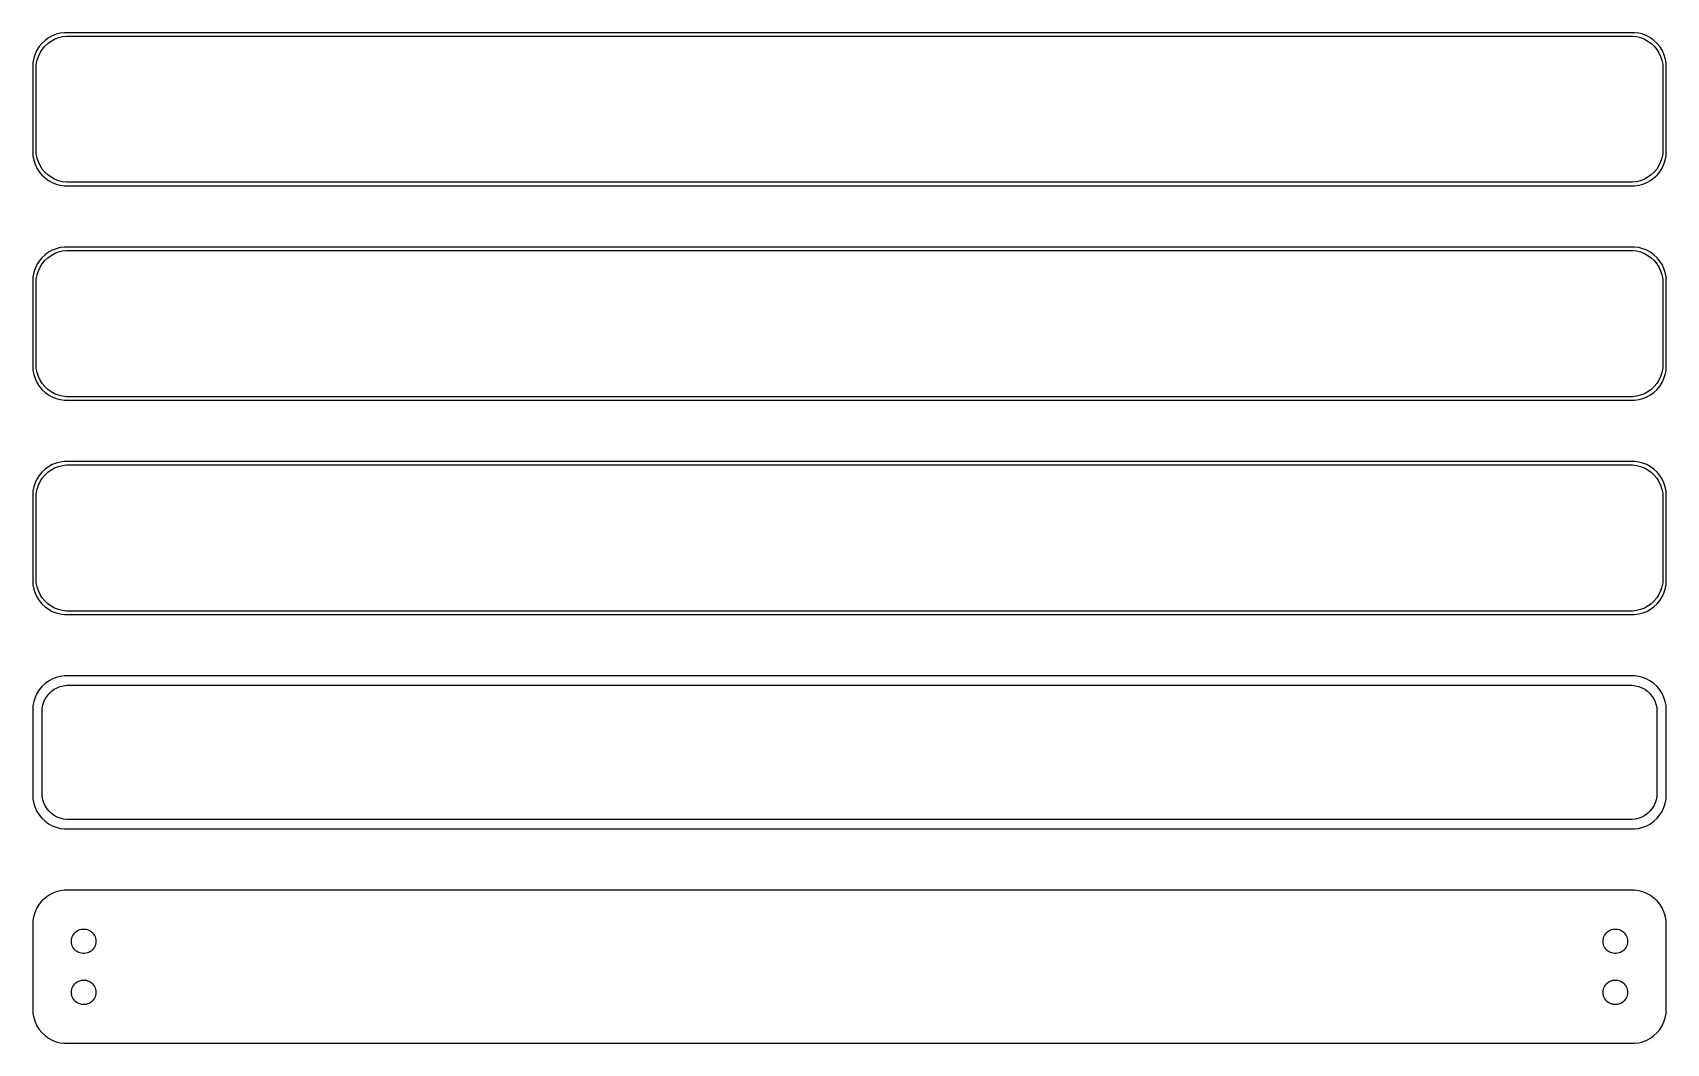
# Model space of a CAD drawing. Header units: metres. Extents: x -120 to 120, y 115 to 263.
import ezdxf

# ---------------------------------------------------------------- set-up
doc = ezdxf.new("R2010")
doc.units = ezdxf.units.M

msp = doc.modelspace()

# ---------------------------------------------------------------- linework, layer by layer
for p, q in [((-118.645, 261.673), (-119.045, 261.189)), ((-118.187, 262.103), (-118.645, 261.673)), ((-118.213, 261.252), (-117.778, 261.66)), ((-117.679, 262.472), (-118.187, 262.103)), ((-117.778, 261.66), (-117.295, 262.011)), ((-117.129, 262.774), (-117.679, 262.472)), ((-117.295, 262.011), (-116.772, 262.298)), ((-116.545, 263.005), (-117.129, 262.774)), ((-116.772, 262.298), (-116.218, 262.518)), ((-115.937, 263.161), (-116.545, 263.005)), ((-116.218, 262.518), (-115.64, 262.666)), ((-115.314, 263.24), (-115.937, 263.161)), ((-115.64, 262.666), (-115.048, 262.741)), ((115.314, 263.24), (-115.314, 263.24)), ((-115.048, 262.741), (115.048, 262.741)), ((115.048, 262.741), (115.64, 262.666)), ((115.937, 263.161), (115.314, 263.24)), ((115.64, 262.666), (116.218, 262.518)), ((116.545, 263.005), (115.937, 263.161)), ((116.218, 262.518), (116.772, 262.298)), ((117.129, 262.774), (116.545, 263.005)), ((116.772, 262.298), (117.295, 262.011)), ((117.679, 262.472), (117.129, 262.774)), ((117.295, 262.011), (117.778, 261.66)), ((118.187, 262.103), (117.679, 262.472)), ((117.778, 261.66), (118.213, 261.252)), ((118.645, 261.673), (118.187, 262.103)), ((119.045, 261.189), (118.645, 261.673)), ((-119.843, 259.493), (-119.961, 258.877)), ((-119.649, 260.091), (-119.843, 259.493)), ((-119.382, 260.659), (-119.649, 260.091)), ((-119.045, 261.189), (-119.382, 260.659)), ((-119.351, 259.181), (-119.166, 259.749)), ((-119.166, 259.749), (-118.912, 260.288)), ((-118.912, 260.288), (-118.593, 260.792)), ((-118.593, 260.792), (-118.213, 261.252)), ((118.213, 261.252), (118.593, 260.792)), ((118.593, 260.792), (118.912, 260.288)), ((118.912, 260.288), (119.166, 259.749)), ((119.382, 260.659), (119.045, 261.189)), ((119.166, 259.749), (119.351, 259.181)), ((119.649, 260.091), (119.382, 260.659)), ((119.843, 259.493), (119.649, 260.091)), ((119.961, 258.877), (119.843, 259.493)), ((-119.961, 258.877), (-120, 258.25)), ((-120, 258.25), (-120, 245.75)), ((-119.5, 258), (-119.463, 258.595)), ((-119.5, 246), (-119.5, 258)), ((-119.463, 258.595), (-119.351, 259.181)), ((119.351, 259.181), (119.463, 258.595)), ((119.463, 258.595), (119.5, 258)), ((119.5, 258), (119.5, 246)), ((120, 258.25), (119.961, 258.877)), ((120, 245.75), (120, 258.25)), ((-120, 245.75), (-119.961, 245.123)), ((-119.961, 245.123), (-119.843, 244.507)), ((-119.463, 245.405), (-119.5, 246)), ((-119.351, 244.819), (-119.463, 245.405)), ((-119.166, 244.251), (-119.351, 244.819)), ((119.351, 244.819), (119.166, 244.251)), ((119.463, 245.405), (119.351, 244.819)), ((119.5, 246), (119.463, 245.405)), ((119.843, 244.507), (119.961, 245.123)), ((119.961, 245.123), (120, 245.75)), ((-119.843, 244.507), (-119.649, 243.909)), ((-119.649, 243.909), (-119.382, 243.341)), ((-119.382, 243.341), (-119.045, 242.811)), ((-118.912, 243.712), (-119.166, 244.251)), ((-119.045, 242.811), (-118.645, 242.327)), ((-118.593, 243.208), (-118.912, 243.712)), ((-118.213, 242.748), (-118.593, 243.208)), ((-117.778, 242.34), (-118.213, 242.748)), ((118.213, 242.748), (117.778, 242.34)), ((118.593, 243.208), (118.213, 242.748)), ((118.912, 243.712), (118.593, 243.208)), ((118.645, 242.327), (119.045, 242.811)), ((119.166, 244.251), (118.912, 243.712)), ((119.045, 242.811), (119.382, 243.341)), ((119.382, 243.341), (119.649, 243.909)), ((119.649, 243.909), (119.843, 244.507)), ((-118.645, 242.327), (-118.187, 241.897)), ((-118.187, 241.897), (-117.679, 241.528)), ((-117.295, 241.989), (-117.778, 242.34)), ((-117.679, 241.528), (-117.129, 241.226)), ((-116.772, 241.702), (-117.295, 241.989)), ((-117.129, 241.226), (-116.545, 240.995)), ((-116.218, 241.482), (-116.772, 241.702)), ((-116.545, 240.995), (-115.937, 240.839)), ((-115.64, 241.334), (-116.218, 241.482)), ((-115.937, 240.839), (-115.314, 240.76)), ((-115.048, 241.259), (-115.64, 241.334)), ((-115.314, 240.76), (115.314, 240.76)), ((115.048, 241.259), (-115.048, 241.259)), ((115.64, 241.334), (115.048, 241.259)), ((115.314, 240.76), (115.937, 240.839)), ((116.218, 241.482), (115.64, 241.334)), ((115.937, 240.839), (116.545, 240.995)), ((116.772, 241.702), (116.218, 241.482)), ((116.545, 240.995), (117.129, 241.226)), ((117.295, 241.989), (116.772, 241.702)), ((117.129, 241.226), (117.679, 241.528)), ((117.778, 242.34), (117.295, 241.989)), ((117.679, 241.528), (118.187, 241.897)), ((118.187, 241.897), (118.645, 242.327)), ((-118.187, 230.603), (-118.645, 230.173)), ((-117.679, 230.972), (-118.187, 230.603)), ((-117.778, 230.16), (-117.295, 230.511)), ((-117.129, 231.274), (-117.679, 230.972)), ((-117.295, 230.511), (-116.772, 230.798)), ((-116.545, 231.505), (-117.129, 231.274)), ((-116.772, 230.798), (-116.218, 231.018)), ((-115.937, 231.661), (-116.545, 231.505)), ((-116.218, 231.018), (-115.64, 231.166)), ((-115.314, 231.74), (-115.937, 231.661)), ((-115.64, 231.166), (-115.048, 231.241)), ((115.314, 231.74), (-115.314, 231.74)), ((-115.048, 231.241), (115.048, 231.241)), ((115.048, 231.241), (115.64, 231.166)), ((115.937, 231.661), (115.314, 231.74)), ((115.64, 231.166), (116.218, 231.018)), ((116.545, 231.505), (115.937, 231.661)), ((116.218, 231.018), (116.772, 230.798)), ((117.129, 231.274), (116.545, 231.505)), ((116.772, 230.798), (117.295, 230.511)), ((117.679, 230.972), (117.129, 231.274)), ((117.295, 230.511), (117.778, 230.16)), ((118.187, 230.603), (117.679, 230.972)), ((118.645, 230.173), (118.187, 230.603)), ((-119.649, 228.591), (-119.843, 227.993)), ((-119.382, 229.159), (-119.649, 228.591)), ((-119.045, 229.689), (-119.382, 229.159)), ((-119.351, 227.681), (-119.166, 228.249)), ((-119.166, 228.249), (-118.912, 228.788)), ((-118.645, 230.173), (-119.045, 229.689)), ((-118.912, 228.788), (-118.593, 229.292)), ((-118.593, 229.292), (-118.213, 229.752)), ((-118.213, 229.752), (-117.778, 230.16)), ((117.778, 230.16), (118.213, 229.752)), ((118.213, 229.752), (118.593, 229.292)), ((118.593, 229.292), (118.912, 228.788)), ((119.045, 229.689), (118.645, 230.173)), ((118.912, 228.788), (119.166, 228.249)), ((119.382, 229.159), (119.045, 229.689)), ((119.166, 228.249), (119.351, 227.681)), ((119.649, 228.591), (119.382, 229.159)), ((119.843, 227.993), (119.649, 228.591)), ((-119.961, 227.377), (-120, 226.75)), ((-120, 226.75), (-120, 214.25)), ((-119.843, 227.993), (-119.961, 227.377)), ((-119.5, 226.5), (-119.463, 227.095)), ((-119.5, 214.5), (-119.5, 226.5)), ((-119.463, 227.095), (-119.351, 227.681)), ((119.351, 227.681), (119.463, 227.095)), ((119.463, 227.095), (119.5, 226.5)), ((119.5, 226.5), (119.5, 214.5)), ((119.961, 227.377), (119.843, 227.993)), ((120, 226.75), (119.961, 227.377)), ((120, 214.25), (120, 226.75)), ((-120, 214.25), (-119.961, 213.623)), ((-119.961, 213.623), (-119.843, 213.007)), ((-119.463, 213.905), (-119.5, 214.5)), ((-119.351, 213.319), (-119.463, 213.905)), ((119.463, 213.905), (119.351, 213.319)), ((119.5, 214.5), (119.463, 213.905)), ((119.843, 213.007), (119.961, 213.623)), ((119.961, 213.623), (120, 214.25)), ((-119.843, 213.007), (-119.649, 212.409)), ((-119.649, 212.409), (-119.382, 211.841)), ((-119.382, 211.841), (-119.045, 211.311)), ((-119.166, 212.751), (-119.351, 213.319)), ((-118.912, 212.212), (-119.166, 212.751)), ((-119.045, 211.311), (-118.645, 210.827)), ((-118.593, 211.708), (-118.912, 212.212)), ((-118.213, 211.248), (-118.593, 211.708)), ((-117.778, 210.84), (-118.213, 211.248)), ((118.213, 211.248), (117.778, 210.84)), ((118.593, 211.708), (118.213, 211.248)), ((118.912, 212.212), (118.593, 211.708)), ((118.645, 210.827), (119.045, 211.311)), ((119.166, 212.751), (118.912, 212.212)), ((119.045, 211.311), (119.382, 211.841)), ((119.351, 213.319), (119.166, 212.751)), ((119.382, 211.841), (119.649, 212.409)), ((119.649, 212.409), (119.843, 213.007)), ((-118.645, 210.827), (-118.187, 210.397)), ((-118.187, 210.397), (-117.679, 210.028)), ((-117.295, 210.489), (-117.778, 210.84)), ((-117.679, 210.028), (-117.129, 209.726)), ((-116.772, 210.202), (-117.295, 210.489)), ((-117.129, 209.726), (-116.545, 209.495)), ((-116.218, 209.982), (-116.772, 210.202)), ((-116.545, 209.495), (-115.937, 209.339)), ((-115.64, 209.834), (-116.218, 209.982)), ((-115.937, 209.339), (-115.314, 209.26)), ((-115.048, 209.759), (-115.64, 209.834)), ((-115.314, 209.26), (115.314, 209.26)), ((115.048, 209.759), (-115.048, 209.759)), ((115.64, 209.834), (115.048, 209.759)), ((115.314, 209.26), (115.937, 209.339)), ((116.218, 209.982), (115.64, 209.834)), ((115.937, 209.339), (116.545, 209.495)), ((116.772, 210.202), (116.218, 209.982)), ((116.545, 209.495), (117.129, 209.726)), ((117.295, 210.489), (116.772, 210.202)), ((117.129, 209.726), (117.679, 210.028)), ((117.778, 210.84), (117.295, 210.489)), ((117.679, 210.028), (118.187, 210.397)), ((118.187, 210.397), (118.645, 210.827)), ((-117.679, 199.472), (-118.187, 199.103)), ((-117.129, 199.774), (-117.679, 199.472)), ((-117.295, 199.011), (-116.772, 199.298)), ((-116.545, 200.005), (-117.129, 199.774)), ((-116.772, 199.298), (-116.218, 199.518)), ((-115.937, 200.161), (-116.545, 200.005)), ((-116.218, 199.518), (-115.64, 199.666)), ((-115.314, 200.24), (-115.937, 200.161)), ((-115.64, 199.666), (-115.048, 199.741)), ((115.314, 200.24), (-115.314, 200.24)), ((-115.048, 199.741), (115.048, 199.741)), ((115.048, 199.741), (115.64, 199.666)), ((115.937, 200.161), (115.314, 200.24)), ((115.64, 199.666), (116.218, 199.518)), ((116.545, 200.005), (115.937, 200.161)), ((116.218, 199.518), (116.772, 199.298)), ((117.129, 199.774), (116.545, 200.005)), ((116.772, 199.298), (117.295, 199.011)), ((117.679, 199.472), (117.129, 199.774)), ((118.187, 199.103), (117.679, 199.472)), ((-119.649, 197.091), (-119.843, 196.493)), ((-119.382, 197.659), (-119.649, 197.091)), ((-119.045, 198.189), (-119.382, 197.659)), ((-119.166, 196.749), (-118.912, 197.288)), ((-118.645, 198.673), (-119.045, 198.189)), ((-118.912, 197.288), (-118.593, 197.792)), ((-118.187, 199.103), (-118.645, 198.673)), ((-118.593, 197.792), (-118.213, 198.252)), ((-118.213, 198.252), (-117.778, 198.66)), ((-117.778, 198.66), (-117.295, 199.011)), ((117.295, 199.011), (117.778, 198.66)), ((117.778, 198.66), (118.213, 198.252)), ((118.645, 198.673), (118.187, 199.103)), ((118.213, 198.252), (118.593, 197.792)), ((118.593, 197.792), (118.912, 197.288)), ((119.045, 198.189), (118.645, 198.673)), ((118.912, 197.288), (119.166, 196.749)), ((119.382, 197.659), (119.045, 198.189)), ((119.649, 197.091), (119.382, 197.659)), ((119.843, 196.493), (119.649, 197.091)), ((-119.961, 195.877), (-120, 195.25)), ((-120, 195.25), (-120, 182.75)), ((-119.843, 196.493), (-119.961, 195.877)), ((-119.5, 195), (-119.463, 195.595)), ((-119.5, 183), (-119.5, 195)), ((-119.463, 195.595), (-119.351, 196.181)), ((-119.351, 196.181), (-119.166, 196.749)), ((119.166, 196.749), (119.351, 196.181)), ((119.351, 196.181), (119.463, 195.595)), ((119.463, 195.595), (119.5, 195)), ((119.5, 195), (119.5, 183)), ((119.961, 195.877), (119.843, 196.493)), ((120, 195.25), (119.961, 195.877)), ((120, 182.75), (120, 195.25)), ((-120, 182.75), (-119.961, 182.123)), ((-119.463, 182.405), (-119.5, 183)), ((-119.351, 181.819), (-119.463, 182.405)), ((119.463, 182.405), (119.351, 181.819)), ((119.5, 183), (119.463, 182.405)), ((119.961, 182.123), (120, 182.75)), ((-119.961, 182.123), (-119.843, 181.507)), ((-119.843, 181.507), (-119.649, 180.909)), ((-119.649, 180.909), (-119.382, 180.341)), ((-119.382, 180.341), (-119.045, 179.811)), ((-119.166, 181.251), (-119.351, 181.819)), ((-118.912, 180.712), (-119.166, 181.251)), ((-118.593, 180.208), (-118.912, 180.712)), ((-118.213, 179.748), (-118.593, 180.208)), ((118.593, 180.208), (118.213, 179.748)), ((118.912, 180.712), (118.593, 180.208)), ((119.166, 181.251), (118.912, 180.712)), ((119.045, 179.811), (119.382, 180.341)), ((119.351, 181.819), (119.166, 181.251)), ((119.382, 180.341), (119.649, 180.909)), ((119.649, 180.909), (119.843, 181.507)), ((119.843, 181.507), (119.961, 182.123)), ((-119.045, 179.811), (-118.645, 179.327)), ((-118.645, 179.327), (-118.187, 178.897)), ((-117.778, 179.34), (-118.213, 179.748)), ((-118.187, 178.897), (-117.679, 178.528)), ((-117.295, 178.989), (-117.778, 179.34)), ((-117.679, 178.528), (-117.129, 178.226)), ((-116.772, 178.702), (-117.295, 178.989)), ((-117.129, 178.226), (-116.545, 177.995)), ((-116.218, 178.482), (-116.772, 178.702)), ((-116.545, 177.995), (-115.937, 177.839)), ((-115.64, 178.334), (-116.218, 178.482)), ((-115.937, 177.839), (-115.314, 177.76)), ((-115.048, 178.259), (-115.64, 178.334)), ((-115.314, 177.76), (115.314, 177.76)), ((115.048, 178.259), (-115.048, 178.259)), ((115.64, 178.334), (115.048, 178.259)), ((115.314, 177.76), (115.937, 177.839)), ((116.218, 178.482), (115.64, 178.334)), ((115.937, 177.839), (116.545, 177.995)), ((116.772, 178.702), (116.218, 178.482)), ((116.545, 177.995), (117.129, 178.226)), ((117.295, 178.989), (116.772, 178.702)), ((117.129, 178.226), (117.679, 178.528)), ((117.778, 179.34), (117.295, 178.989)), ((117.679, 178.528), (118.187, 178.897)), ((118.213, 179.748), (117.778, 179.34)), ((118.187, 178.897), (118.645, 179.327)), ((118.645, 179.327), (119.045, 179.811)), ((-117.129, 168.274), (-117.679, 167.972)), ((-116.545, 168.505), (-117.129, 168.274)), ((-115.937, 168.661), (-116.545, 168.505)), ((-115.314, 168.74), (-115.937, 168.661)), ((115.314, 168.74), (-115.314, 168.74)), ((115.937, 168.661), (115.314, 168.74)), ((116.545, 168.505), (115.937, 168.661)), ((117.129, 168.274), (116.545, 168.505)), ((117.679, 167.972), (117.129, 168.274)), ((-119.382, 166.159), (-119.649, 165.591)), ((-119.045, 166.689), (-119.382, 166.159)), ((-118.645, 167.173), (-119.045, 166.689)), ((-118.187, 167.603), (-118.645, 167.173)), ((-117.679, 167.972), (-118.187, 167.603)), ((-118.141, 165.364), (-117.88, 165.774)), ((-117.88, 165.774), (-117.571, 166.149)), ((-117.571, 166.149), (-117.216, 166.481)), ((-117.216, 166.481), (-116.823, 166.767)), ((-116.823, 166.767), (-116.398, 167.001)), ((-116.398, 167.001), (-115.946, 167.18)), ((-115.946, 167.18), (-115.475, 167.301)), ((-115.475, 167.301), (-114.993, 167.362)), ((-114.993, 167.362), (114.993, 167.362)), ((114.993, 167.362), (115.475, 167.301)), ((115.475, 167.301), (115.946, 167.18)), ((115.946, 167.18), (116.398, 167.001)), ((116.398, 167.001), (116.823, 166.767)), ((116.823, 166.767), (117.216, 166.481)), ((117.216, 166.481), (117.571, 166.149)), ((117.571, 166.149), (117.88, 165.774)), ((118.187, 167.603), (117.679, 167.972)), ((117.88, 165.774), (118.141, 165.364)), ((118.645, 167.173), (118.187, 167.603)), ((119.045, 166.689), (118.645, 167.173)), ((119.382, 166.159), (119.045, 166.689)), ((119.649, 165.591), (119.382, 166.159)), ((-119.961, 164.377), (-120, 163.75)), ((-120, 163.75), (-120, 151.25)), ((-119.843, 164.993), (-119.961, 164.377)), ((-119.649, 165.591), (-119.843, 164.993)), ((-118.619, 163.5), (-118.589, 163.985)), ((-118.619, 151.5), (-118.619, 163.5)), ((-118.589, 163.985), (-118.498, 164.462)), ((-118.498, 164.462), (-118.348, 164.924)), ((-118.348, 164.924), (-118.141, 165.364)), ((118.141, 165.364), (118.348, 164.924)), ((118.348, 164.924), (118.498, 164.462)), ((118.498, 164.462), (118.589, 163.985)), ((118.589, 163.985), (118.619, 163.5)), ((118.619, 163.5), (118.619, 151.5)), ((119.843, 164.993), (119.649, 165.591)), ((119.961, 164.377), (119.843, 164.993)), ((120, 163.75), (119.961, 164.377)), ((120, 151.25), (120, 163.75)), ((-120, 151.25), (-119.961, 150.623)), ((-118.589, 151.015), (-118.619, 151.5)), ((118.619, 151.5), (118.589, 151.015)), ((119.961, 150.623), (120, 151.25)), ((-119.961, 150.623), (-119.843, 150.007)), ((-119.843, 150.007), (-119.649, 149.409)), ((-119.649, 149.409), (-119.382, 148.841)), ((-119.382, 148.841), (-119.045, 148.311)), ((-118.498, 150.538), (-118.589, 151.015)), ((-118.348, 150.076), (-118.498, 150.538)), ((-118.141, 149.636), (-118.348, 150.076)), ((-117.88, 149.226), (-118.141, 149.636)), ((-117.571, 148.851), (-117.88, 149.226)), ((-117.216, 148.519), (-117.571, 148.851)), ((117.571, 148.851), (117.216, 148.519)), ((117.88, 149.226), (117.571, 148.851)), ((118.141, 149.636), (117.88, 149.226)), ((118.348, 150.076), (118.141, 149.636)), ((118.498, 150.538), (118.348, 150.076)), ((118.589, 151.015), (118.498, 150.538)), ((119.045, 148.311), (119.382, 148.841)), ((119.382, 148.841), (119.649, 149.409)), ((119.649, 149.409), (119.843, 150.007)), ((119.843, 150.007), (119.961, 150.623)), ((-119.045, 148.311), (-118.645, 147.827)), ((-118.645, 147.827), (-118.187, 147.397)), ((-118.187, 147.397), (-117.679, 147.028)), ((-117.679, 147.028), (-117.129, 146.726)), ((-116.823, 148.233), (-117.216, 148.519)), ((-117.129, 146.726), (-116.545, 146.495)), ((-116.398, 147.999), (-116.823, 148.233)), ((-116.545, 146.495), (-115.937, 146.339)), ((-115.946, 147.82), (-116.398, 147.999)), ((-115.475, 147.699), (-115.946, 147.82)), ((-114.993, 147.638), (-115.475, 147.699)), ((114.993, 147.638), (-114.993, 147.638)), ((115.475, 147.699), (114.993, 147.638)), ((115.946, 147.82), (115.475, 147.699)), ((115.937, 146.339), (116.545, 146.495)), ((116.398, 147.999), (115.946, 147.82)), ((116.823, 148.233), (116.398, 147.999)), ((116.545, 146.495), (117.129, 146.726)), ((117.216, 148.519), (116.823, 148.233)), ((117.129, 146.726), (117.679, 147.028)), ((117.679, 147.028), (118.187, 147.397)), ((118.187, 147.397), (118.645, 147.827)), ((118.645, 147.827), (119.045, 148.311)), ((-115.937, 146.339), (-115.314, 146.26)), ((-115.314, 146.26), (115.314, 146.26)), ((115.314, 146.26), (115.937, 146.339)), ((-116.545, 137.005), (-117.129, 136.774)), ((-115.937, 137.161), (-116.545, 137.005)), ((-115.314, 137.24), (-115.937, 137.161)), ((115.314, 137.24), (-115.314, 137.24)), ((115.937, 137.161), (115.314, 137.24)), ((116.545, 137.005), (115.937, 137.161)), ((117.129, 136.774), (116.545, 137.005)), ((-119.382, 134.659), (-119.649, 134.091)), ((-119.045, 135.189), (-119.382, 134.659)), ((-118.645, 135.673), (-119.045, 135.189)), ((-118.187, 136.103), (-118.645, 135.673)), ((-117.679, 136.472), (-118.187, 136.103)), ((-117.129, 136.774), (-117.679, 136.472)), ((117.679, 136.472), (117.129, 136.774)), ((118.187, 136.103), (117.679, 136.472)), ((118.645, 135.673), (118.187, 136.103)), ((119.045, 135.189), (118.645, 135.673)), ((119.382, 134.659), (119.045, 135.189)), ((119.649, 134.091), (119.382, 134.659)), ((-119.961, 132.877), (-120, 132.25)), ((-120, 132.25), (-120, 119.75)), ((-119.843, 133.493), (-119.961, 132.877)), ((-119.649, 134.091), (-119.843, 133.493)), ((119.843, 133.493), (119.649, 134.091)), ((119.961, 132.877), (119.843, 133.493)), ((120, 132.25), (119.961, 132.877)), ((120, 119.75), (120, 132.25)), ((-114.3, 129.75), (-114.286, 129.976)), ((-114.286, 129.524), (-114.3, 129.75)), ((-114.286, 129.976), (-114.243, 130.198)), ((-114.243, 130.198), (-114.174, 130.413)), ((-114.174, 130.413), (-114.077, 130.617)), ((-114.077, 130.617), (-113.956, 130.808)), ((-113.956, 130.808), (-113.812, 130.982)), ((-113.812, 130.982), (-113.647, 131.137)), ((-113.647, 131.137), (-113.464, 131.27)), ((-113.464, 131.27), (-113.266, 131.379)), ((-113.266, 131.379), (-113.056, 131.462)), ((-113.056, 131.462), (-112.837, 131.518)), ((-112.837, 131.518), (-112.613, 131.546)), ((-112.613, 131.546), (-112.387, 131.546)), ((-112.387, 131.546), (-112.163, 131.518)), ((-112.163, 131.518), (-111.944, 131.462)), ((-111.944, 131.462), (-111.734, 131.379)), ((-111.734, 131.379), (-111.536, 131.27)), ((-111.536, 131.27), (-111.353, 131.137)), ((-111.353, 131.137), (-111.188, 130.982)), ((-111.188, 130.982), (-111.044, 130.808)), ((-111.044, 130.808), (-110.923, 130.617)), ((-110.923, 130.617), (-110.826, 130.413)), ((-110.826, 130.413), (-110.757, 130.198)), ((-110.757, 130.198), (-110.714, 129.976)), ((-110.714, 129.976), (-110.7, 129.75)), ((-110.7, 129.75), (-110.714, 129.524)), ((110.7, 129.75), (110.714, 129.976)), ((110.714, 129.524), (110.7, 129.75)), ((110.714, 129.976), (110.757, 130.198)), ((110.757, 130.198), (110.826, 130.413)), ((110.826, 130.413), (110.923, 130.617)), ((110.923, 130.617), (111.044, 130.808)), ((111.044, 130.808), (111.188, 130.982)), ((111.188, 130.982), (111.353, 131.137)), ((111.353, 131.137), (111.536, 131.27)), ((111.536, 131.27), (111.734, 131.379)), ((111.734, 131.379), (111.944, 131.462)), ((111.944, 131.462), (112.163, 131.518)), ((112.163, 131.518), (112.387, 131.546)), ((112.387, 131.546), (112.613, 131.546)), ((112.613, 131.546), (112.837, 131.518)), ((112.837, 131.518), (113.056, 131.462)), ((113.056, 131.462), (113.266, 131.379)), ((113.266, 131.379), (113.464, 131.27)), ((113.464, 131.27), (113.647, 131.137)), ((113.647, 131.137), (113.812, 130.982)), ((113.812, 130.982), (113.956, 130.808)), ((113.956, 130.808), (114.077, 130.617)), ((114.077, 130.617), (114.174, 130.413)), ((114.174, 130.413), (114.243, 130.198)), ((114.243, 130.198), (114.286, 129.976)), ((114.286, 129.976), (114.3, 129.75)), ((114.3, 129.75), (114.286, 129.524)), ((-114.243, 129.302), (-114.286, 129.524)), ((-114.174, 129.087), (-114.243, 129.302)), ((-114.077, 128.883), (-114.174, 129.087)), ((-113.956, 128.692), (-114.077, 128.883)), ((-113.812, 128.518), (-113.956, 128.692)), ((-113.647, 128.363), (-113.812, 128.518)), ((-113.464, 128.23), (-113.647, 128.363)), ((-113.266, 128.121), (-113.464, 128.23)), ((-113.056, 128.038), (-113.266, 128.121)), ((-112.837, 127.982), (-113.056, 128.038)), ((-112.613, 127.954), (-112.837, 127.982)), ((-112.387, 127.954), (-112.613, 127.954)), ((-112.163, 127.982), (-112.387, 127.954)), ((-111.944, 128.038), (-112.163, 127.982)), ((-111.734, 128.121), (-111.944, 128.038)), ((-111.536, 128.23), (-111.734, 128.121)), ((-111.353, 128.363), (-111.536, 128.23)), ((-111.188, 128.518), (-111.353, 128.363)), ((-111.044, 128.692), (-111.188, 128.518)), ((-110.923, 128.883), (-111.044, 128.692)), ((-110.826, 129.087), (-110.923, 128.883)), ((-110.757, 129.302), (-110.826, 129.087)), ((-110.714, 129.524), (-110.757, 129.302)), ((110.757, 129.302), (110.714, 129.524)), ((110.826, 129.087), (110.757, 129.302)), ((110.923, 128.883), (110.826, 129.087)), ((111.044, 128.692), (110.923, 128.883)), ((111.188, 128.518), (111.044, 128.692)), ((111.353, 128.363), (111.188, 128.518)), ((111.536, 128.23), (111.353, 128.363)), ((111.734, 128.121), (111.536, 128.23)), ((111.944, 128.038), (111.734, 128.121)), ((112.163, 127.982), (111.944, 128.038)), ((112.387, 127.954), (112.163, 127.982)), ((112.613, 127.954), (112.387, 127.954)), ((112.837, 127.982), (112.613, 127.954)), ((113.056, 128.038), (112.837, 127.982)), ((113.266, 128.121), (113.056, 128.038)), ((113.464, 128.23), (113.266, 128.121)), ((113.647, 128.363), (113.464, 128.23)), ((113.812, 128.518), (113.647, 128.363)), ((113.956, 128.692), (113.812, 128.518)), ((114.077, 128.883), (113.956, 128.692)), ((114.174, 129.087), (114.077, 128.883)), ((114.243, 129.302), (114.174, 129.087)), ((114.286, 129.524), (114.243, 129.302)), ((-114.3, 122.25), (-114.286, 122.476)), ((-114.286, 122.476), (-114.243, 122.698)), ((-114.243, 122.698), (-114.174, 122.913)), ((-114.174, 122.913), (-114.077, 123.117)), ((-114.077, 123.117), (-113.956, 123.308)), ((-113.956, 123.308), (-113.812, 123.482)), ((-113.812, 123.482), (-113.647, 123.637)), ((-113.647, 123.637), (-113.464, 123.77)), ((-113.464, 123.77), (-113.266, 123.879)), ((-113.266, 123.879), (-113.056, 123.962)), ((-113.056, 123.962), (-112.837, 124.018)), ((-112.837, 124.018), (-112.613, 124.046)), ((-112.613, 124.046), (-112.387, 124.046)), ((-112.387, 124.046), (-112.163, 124.018)), ((-112.163, 124.018), (-111.944, 123.962)), ((-111.944, 123.962), (-111.734, 123.879)), ((-111.734, 123.879), (-111.536, 123.77)), ((-111.536, 123.77), (-111.353, 123.637)), ((-111.353, 123.637), (-111.188, 123.482)), ((-111.188, 123.482), (-111.044, 123.308)), ((-111.044, 123.308), (-110.923, 123.117)), ((-110.923, 123.117), (-110.826, 122.913)), ((-110.826, 122.913), (-110.757, 122.698)), ((-110.757, 122.698), (-110.714, 122.476)), ((-110.714, 122.476), (-110.7, 122.25)), ((110.7, 122.25), (110.714, 122.476)), ((110.714, 122.476), (110.757, 122.698)), ((110.757, 122.698), (110.826, 122.913)), ((110.826, 122.913), (110.923, 123.117)), ((110.923, 123.117), (111.044, 123.308)), ((111.044, 123.308), (111.188, 123.482)), ((111.188, 123.482), (111.353, 123.637)), ((111.353, 123.637), (111.536, 123.77)), ((111.536, 123.77), (111.734, 123.879)), ((111.734, 123.879), (111.944, 123.962)), ((111.944, 123.962), (112.163, 124.018)), ((112.163, 124.018), (112.387, 124.046)), ((112.387, 124.046), (112.613, 124.046)), ((112.613, 124.046), (112.837, 124.018)), ((112.837, 124.018), (113.056, 123.962)), ((113.056, 123.962), (113.266, 123.879)), ((113.266, 123.879), (113.464, 123.77)), ((113.464, 123.77), (113.647, 123.637)), ((113.647, 123.637), (113.812, 123.482)), ((113.812, 123.482), (113.956, 123.308)), ((113.956, 123.308), (114.077, 123.117)), ((114.077, 123.117), (114.174, 122.913)), ((114.174, 122.913), (114.243, 122.698)), ((114.243, 122.698), (114.286, 122.476)), ((114.286, 122.476), (114.3, 122.25)), ((-114.286, 122.024), (-114.3, 122.25)), ((-114.243, 121.802), (-114.286, 122.024)), ((-114.174, 121.587), (-114.243, 121.802)), ((-114.077, 121.383), (-114.174, 121.587)), ((-113.956, 121.192), (-114.077, 121.383)), ((-113.812, 121.018), (-113.956, 121.192)), ((-113.647, 120.863), (-113.812, 121.018)), ((-113.464, 120.73), (-113.647, 120.863)), ((-113.266, 120.621), (-113.464, 120.73)), ((-113.056, 120.538), (-113.266, 120.621)), ((-112.837, 120.482), (-113.056, 120.538)), ((-112.613, 120.454), (-112.837, 120.482)), ((-112.387, 120.454), (-112.613, 120.454)), ((-112.163, 120.482), (-112.387, 120.454)), ((-111.944, 120.538), (-112.163, 120.482)), ((-111.734, 120.621), (-111.944, 120.538)), ((-111.536, 120.73), (-111.734, 120.621)), ((-111.353, 120.863), (-111.536, 120.73)), ((-111.188, 121.018), (-111.353, 120.863)), ((-111.044, 121.192), (-111.188, 121.018)), ((-110.923, 121.383), (-111.044, 121.192)), ((-110.826, 121.587), (-110.923, 121.383)), ((-110.757, 121.802), (-110.826, 121.587)), ((-110.714, 122.024), (-110.757, 121.802)), ((-110.7, 122.25), (-110.714, 122.024)), ((110.714, 122.024), (110.7, 122.25)), ((110.757, 121.802), (110.714, 122.024)), ((110.826, 121.587), (110.757, 121.802)), ((110.923, 121.383), (110.826, 121.587)), ((111.044, 121.192), (110.923, 121.383)), ((111.188, 121.018), (111.044, 121.192)), ((111.353, 120.863), (111.188, 121.018)), ((111.536, 120.73), (111.353, 120.863)), ((111.734, 120.621), (111.536, 120.73)), ((111.944, 120.538), (111.734, 120.621)), ((112.163, 120.482), (111.944, 120.538)), ((112.387, 120.454), (112.163, 120.482)), ((112.613, 120.454), (112.387, 120.454)), ((112.837, 120.482), (112.613, 120.454)), ((113.056, 120.538), (112.837, 120.482)), ((113.266, 120.621), (113.056, 120.538)), ((113.464, 120.73), (113.266, 120.621)), ((113.647, 120.863), (113.464, 120.73)), ((113.812, 121.018), (113.647, 120.863)), ((113.956, 121.192), (113.812, 121.018)), ((114.077, 121.383), (113.956, 121.192)), ((114.174, 121.587), (114.077, 121.383)), ((114.243, 121.802), (114.174, 121.587)), ((114.286, 122.024), (114.243, 121.802)), ((114.3, 122.25), (114.286, 122.024)), ((-120, 119.75), (-119.961, 119.123)), ((-119.961, 119.123), (-119.843, 118.507)), ((-119.843, 118.507), (-119.649, 117.909)), ((-119.649, 117.909), (-119.382, 117.341)), ((119.382, 117.341), (119.649, 117.909)), ((119.649, 117.909), (119.843, 118.507)), ((119.843, 118.507), (119.961, 119.123)), ((119.961, 119.123), (120, 119.75)), ((-119.382, 117.341), (-119.045, 116.811)), ((-119.045, 116.811), (-118.645, 116.327)), ((-118.645, 116.327), (-118.187, 115.897)), ((-118.187, 115.897), (-117.679, 115.528)), ((-117.679, 115.528), (-117.129, 115.226)), ((-117.129, 115.226), (-116.545, 114.995)), ((116.545, 114.995), (117.129, 115.226)), ((117.129, 115.226), (117.679, 115.528)), ((117.679, 115.528), (118.187, 115.897)), ((118.187, 115.897), (118.645, 116.327)), ((118.645, 116.327), (119.045, 116.811)), ((119.045, 116.811), (119.382, 117.341)), ((-116.545, 114.995), (-115.937, 114.839)), ((-115.937, 114.839), (-115.314, 114.76)), ((-115.314, 114.76), (115.314, 114.76)), ((115.314, 114.76), (115.937, 114.839)), ((115.937, 114.839), (116.545, 114.995))]:
    msp.add_line(p, q)

doc.saveas('drawing.dxf')
